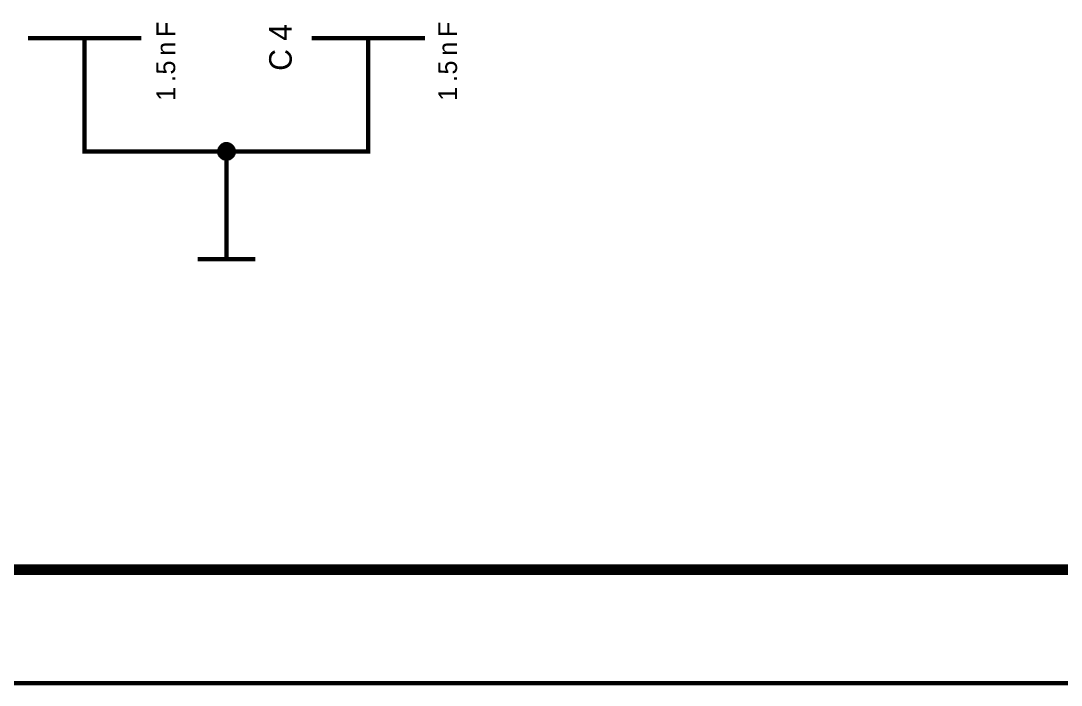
# Model space of a CAD drawing. Header units: millimetres. Extents: x 0 to 420, y 0 to 297.
# Drawn here: x 113.1 to 186.4, y -0.1 to 46.7 of the extents above; entities that cross this region are included whole.
import ezdxf

# ---------------------------------------------------------------- set-up
doc = ezdxf.new("R2010")
doc.units = ezdxf.units.MM
doc.layers.add('Sheet', color=255, linetype='Continuous')

msp = doc.modelspace()

# ---------------------------------------------------------------- linework, layer by layer
at = {"layer": 'Sheet'}
for points, const_width in [([(0.099, 297), (419.901, 297), (419.901, 0), (0.099, 0), (0.099, 297)], 0.3), ([(0.099, 297), (419.901, 297), (419.901, 0), (0.099, 0), (0.099, 297)], 0.3), ([(0.099, 297), (0.099, 0), (419.901, 0), (419.901, 297), (0.099, 297), (0.099, 297)], 0.0991), ([(0.099, 297), (0.099, 0), (419.901, 0), (419.901, 297), (0.099, 297), (0.099, 297)], 0.0991), ([(20.093, 291.999), (414.919, 291.999), (414.919, 7.998), (20.093, 7.998), (20.093, 291.999)], 0.749)]:
    msp.add_lwpolyline(points, close=True, dxfattribs=dict(at, const_width=const_width))
for points, const_width in [([(113.557, 45.487), (121.551, 45.487)], 0.3), ([(117.546, 45.487), (117.546, 42.49)], 0.3), ([(133.551, 45.487), (141.545, 45.487)], 0.3), ([(137.539, 45.487), (137.539, 42.49)], 0.3), ([(117.546, 42.49), (117.546, 37.489), (127.543, 37.489), (137.539, 37.489), (137.539, 42.49)], 0.3), ([(127.046, 37.489), (127.046, 37.522), (127.046, 37.539), (127.046, 37.572), (127.063, 37.589), (127.063, 37.622), (127.063, 37.638), (127.079, 37.671), (127.079, 37.688), (127.096, 37.705), (127.112, 37.738), (127.112, 37.754), (127.129, 37.771), (127.145, 37.787), (127.162, 37.82), (127.178, 37.837), (127.195, 37.854), (127.212, 37.87), (127.228, 37.887), (127.245, 37.903), (127.261, 37.92), (127.278, 37.92), (127.311, 37.936), (127.327, 37.953), (127.344, 37.97), (127.377, 37.97), (127.394, 37.986), (127.41, 37.986), (127.443, 37.986), (127.46, 38.003), (127.493, 38.003), (127.509, 38.003), (127.543, 38.003)], 0.3), ([(127.046, 37.489), (127.046, 37.522), (127.046, 37.539), (127.046, 37.572), (127.063, 37.589), (127.063, 37.622), (127.063, 37.638), (127.079, 37.671), (127.079, 37.688), (127.096, 37.705), (127.112, 37.738), (127.112, 37.754), (127.129, 37.771), (127.145, 37.787), (127.162, 37.82), (127.178, 37.837), (127.195, 37.854), (127.212, 37.87), (127.228, 37.887), (127.245, 37.903), (127.261, 37.92), (127.278, 37.92), (127.311, 37.936), (127.327, 37.953), (127.344, 37.97), (127.377, 37.97), (127.394, 37.986), (127.41, 37.986), (127.443, 37.986), (127.46, 38.003), (127.493, 38.003), (127.509, 38.003), (127.543, 38.003)], 0.3), ([(127.046, 37.489), (127.046, 37.522), (127.046, 37.539), (127.046, 37.572), (127.063, 37.589), (127.063, 37.622), (127.063, 37.638), (127.079, 37.671), (127.079, 37.688), (127.096, 37.705), (127.112, 37.738), (127.112, 37.754), (127.129, 37.771), (127.145, 37.787), (127.162, 37.82), (127.178, 37.837), (127.195, 37.854), (127.212, 37.87), (127.228, 37.887), (127.245, 37.903), (127.261, 37.92), (127.278, 37.92), (127.311, 37.936), (127.327, 37.953), (127.344, 37.97), (127.377, 37.97), (127.394, 37.986), (127.41, 37.986), (127.443, 37.986), (127.46, 38.003), (127.493, 38.003), (127.509, 38.003), (127.543, 38.003)], 0.3), ([(127.046, 37.489), (127.046, 37.522), (127.046, 37.539), (127.046, 37.572), (127.063, 37.589), (127.063, 37.622), (127.063, 37.638), (127.079, 37.671), (127.079, 37.688), (127.096, 37.705), (127.112, 37.738), (127.112, 37.754), (127.129, 37.771), (127.145, 37.787), (127.162, 37.82), (127.178, 37.837), (127.195, 37.854), (127.212, 37.87), (127.228, 37.887), (127.245, 37.903), (127.261, 37.92), (127.278, 37.92), (127.311, 37.936), (127.327, 37.953), (127.344, 37.97), (127.377, 37.97), (127.394, 37.986), (127.41, 37.986), (127.443, 37.986), (127.46, 38.003), (127.493, 38.003), (127.509, 38.003), (127.543, 38.003)], 0.3), ([(127.543, 38.003), (127.543, 38.003)], 0.3), ([(127.543, 38.003), (127.576, 38.003), (127.592, 38.003), (127.625, 38.003), (127.642, 37.986), (127.675, 37.986), (127.692, 37.986), (127.725, 37.97), (127.741, 37.97), (127.758, 37.953), (127.791, 37.936), (127.807, 37.92), (127.824, 37.92), (127.84, 37.903), (127.874, 37.887), (127.89, 37.87), (127.907, 37.854), (127.923, 37.837), (127.94, 37.82), (127.956, 37.787), (127.973, 37.771), (127.973, 37.754), (127.989, 37.738), (128.006, 37.705), (128.023, 37.688), (128.023, 37.671), (128.039, 37.638), (128.039, 37.622), (128.039, 37.589), (128.056, 37.572), (128.056, 37.539), (128.056, 37.522), (128.056, 37.489)], 0.3), ([(127.543, 38.003), (127.543, 38.003)], 0.3), ([(127.543, 38.003), (127.576, 38.003), (127.592, 38.003), (127.625, 38.003), (127.642, 37.986), (127.675, 37.986), (127.692, 37.986), (127.725, 37.97), (127.741, 37.97), (127.758, 37.953), (127.791, 37.936), (127.807, 37.92), (127.824, 37.92), (127.84, 37.903), (127.874, 37.887), (127.89, 37.87), (127.907, 37.854), (127.923, 37.837), (127.94, 37.82), (127.956, 37.787), (127.973, 37.771), (127.973, 37.754), (127.989, 37.738), (128.006, 37.705), (128.023, 37.688), (128.023, 37.671), (128.039, 37.638), (128.039, 37.622), (128.039, 37.589), (128.056, 37.572), (128.056, 37.539), (128.056, 37.522), (128.056, 37.489)], 0.3), ([(127.543, 38.003), (127.543, 38.003)], 0.3), ([(127.543, 38.003), (127.576, 38.003), (127.592, 38.003), (127.625, 38.003), (127.642, 37.986), (127.675, 37.986), (127.692, 37.986), (127.725, 37.97), (127.741, 37.97), (127.758, 37.953), (127.791, 37.936), (127.807, 37.92), (127.824, 37.92), (127.84, 37.903), (127.874, 37.887), (127.89, 37.87), (127.907, 37.854), (127.923, 37.837), (127.94, 37.82), (127.956, 37.787), (127.973, 37.771), (127.973, 37.754), (127.989, 37.738), (128.006, 37.705), (128.023, 37.688), (128.023, 37.671), (128.039, 37.638), (128.039, 37.622), (128.039, 37.589), (128.056, 37.572), (128.056, 37.539), (128.056, 37.522), (128.056, 37.489)], 0.3), ([(127.543, 38.003), (127.543, 38.003)], 0.3), ([(127.543, 38.003), (127.576, 38.003), (127.592, 38.003), (127.625, 38.003), (127.642, 37.986), (127.675, 37.986), (127.692, 37.986), (127.725, 37.97), (127.741, 37.97), (127.758, 37.953), (127.791, 37.936), (127.807, 37.92), (127.824, 37.92), (127.84, 37.903), (127.874, 37.887), (127.89, 37.87), (127.907, 37.854), (127.923, 37.837), (127.94, 37.82), (127.956, 37.787), (127.973, 37.771), (127.973, 37.754), (127.989, 37.738), (128.006, 37.705), (128.023, 37.688), (128.023, 37.671), (128.039, 37.638), (128.039, 37.622), (128.039, 37.589), (128.056, 37.572), (128.056, 37.539), (128.056, 37.522), (128.056, 37.489)], 0.3), ([(127.543, 36.993), (127.509, 36.993), (127.493, 36.993), (127.46, 36.993), (127.443, 37.009), (127.41, 37.009), (127.394, 37.009), (127.377, 37.026), (127.344, 37.026), (127.327, 37.042), (127.311, 37.059), (127.278, 37.059), (127.261, 37.075), (127.245, 37.092), (127.228, 37.108), (127.212, 37.125), (127.195, 37.142), (127.178, 37.158), (127.162, 37.175), (127.145, 37.191), (127.129, 37.208), (127.112, 37.224), (127.112, 37.257), (127.096, 37.274), (127.079, 37.291), (127.079, 37.324), (127.063, 37.34), (127.063, 37.357), (127.063, 37.39), (127.046, 37.407), (127.046, 37.44), (127.046, 37.456), (127.046, 37.489)], 0.3), ([(127.046, 37.489), (127.046, 37.489)], 0.3), ([(127.543, 36.993), (127.509, 36.993), (127.493, 36.993), (127.46, 36.993), (127.443, 37.009), (127.41, 37.009), (127.394, 37.009), (127.377, 37.026), (127.344, 37.026), (127.327, 37.042), (127.311, 37.059), (127.278, 37.059), (127.261, 37.075), (127.245, 37.092), (127.228, 37.108), (127.212, 37.125), (127.195, 37.142), (127.178, 37.158), (127.162, 37.175), (127.145, 37.191), (127.129, 37.208), (127.112, 37.224), (127.112, 37.257), (127.096, 37.274), (127.079, 37.291), (127.079, 37.324), (127.063, 37.34), (127.063, 37.357), (127.063, 37.39), (127.046, 37.407), (127.046, 37.44), (127.046, 37.456), (127.046, 37.489)], 0.3), ([(127.046, 37.489), (127.046, 37.489)], 0.3), ([(127.543, 36.993), (127.509, 36.993), (127.493, 36.993), (127.46, 36.993), (127.443, 37.009), (127.41, 37.009), (127.394, 37.009), (127.377, 37.026), (127.344, 37.026), (127.327, 37.042), (127.311, 37.059), (127.278, 37.059), (127.261, 37.075), (127.245, 37.092), (127.228, 37.108), (127.212, 37.125), (127.195, 37.142), (127.178, 37.158), (127.162, 37.175), (127.145, 37.191), (127.129, 37.208), (127.112, 37.224), (127.112, 37.257), (127.096, 37.274), (127.079, 37.291), (127.079, 37.324), (127.063, 37.34), (127.063, 37.357), (127.063, 37.39), (127.046, 37.407), (127.046, 37.44), (127.046, 37.456), (127.046, 37.489)], 0.3), ([(127.046, 37.489), (127.046, 37.489)], 0.3), ([(127.543, 36.993), (127.509, 36.993), (127.493, 36.993), (127.46, 36.993), (127.443, 37.009), (127.41, 37.009), (127.394, 37.009), (127.377, 37.026), (127.344, 37.026), (127.327, 37.042), (127.311, 37.059), (127.278, 37.059), (127.261, 37.075), (127.245, 37.092), (127.228, 37.108), (127.212, 37.125), (127.195, 37.142), (127.178, 37.158), (127.162, 37.175), (127.145, 37.191), (127.129, 37.208), (127.112, 37.224), (127.112, 37.257), (127.096, 37.274), (127.079, 37.291), (127.079, 37.324), (127.063, 37.34), (127.063, 37.357), (127.063, 37.39), (127.046, 37.407), (127.046, 37.44), (127.046, 37.456), (127.046, 37.489)], 0.3), ([(127.046, 37.489), (127.046, 37.489)], 0.3), ([(127.046, 37.489), (127.046, 37.522), (127.046, 37.539), (127.046, 37.572), (127.063, 37.589), (127.063, 37.622), (127.063, 37.638), (127.079, 37.671), (127.079, 37.688), (127.096, 37.705), (127.112, 37.738), (127.112, 37.754), (127.129, 37.771), (127.145, 37.787), (127.162, 37.82), (127.178, 37.837), (127.195, 37.854), (127.212, 37.87), (127.228, 37.887), (127.245, 37.903), (127.261, 37.92), (127.278, 37.92), (127.311, 37.936), (127.327, 37.953), (127.344, 37.97), (127.377, 37.97), (127.394, 37.986), (127.41, 37.986), (127.443, 37.986), (127.46, 38.003), (127.493, 38.003), (127.509, 38.003), (127.543, 38.003)], 0.0991), ([(127.046, 37.489), (127.046, 37.522), (127.046, 37.539), (127.046, 37.572), (127.063, 37.589), (127.063, 37.622), (127.063, 37.638), (127.079, 37.671), (127.079, 37.688), (127.096, 37.705), (127.112, 37.738), (127.112, 37.754), (127.129, 37.771), (127.145, 37.787), (127.162, 37.82), (127.178, 37.837), (127.195, 37.854), (127.212, 37.87), (127.228, 37.887), (127.245, 37.903), (127.261, 37.92), (127.278, 37.92), (127.311, 37.936), (127.327, 37.953), (127.344, 37.97), (127.377, 37.97), (127.394, 37.986), (127.41, 37.986), (127.443, 37.986), (127.46, 38.003), (127.493, 38.003), (127.509, 38.003), (127.543, 38.003)], 0.0991), ([(127.046, 37.489), (127.046, 37.522), (127.046, 37.539), (127.046, 37.572), (127.063, 37.589), (127.063, 37.622), (127.063, 37.638), (127.079, 37.671), (127.079, 37.688), (127.096, 37.705), (127.112, 37.738), (127.112, 37.754), (127.129, 37.771), (127.145, 37.787), (127.162, 37.82), (127.178, 37.837), (127.195, 37.854), (127.212, 37.87), (127.228, 37.887), (127.245, 37.903), (127.261, 37.92), (127.278, 37.92), (127.311, 37.936), (127.327, 37.953), (127.344, 37.97), (127.377, 37.97), (127.394, 37.986), (127.41, 37.986), (127.443, 37.986), (127.46, 38.003), (127.493, 38.003), (127.509, 38.003), (127.543, 38.003)], 0.0991), ([(127.046, 37.489), (127.046, 37.522), (127.046, 37.539), (127.046, 37.572), (127.063, 37.589), (127.063, 37.622), (127.063, 37.638), (127.079, 37.671), (127.079, 37.688), (127.096, 37.705), (127.112, 37.738), (127.112, 37.754), (127.129, 37.771), (127.145, 37.787), (127.162, 37.82), (127.178, 37.837), (127.195, 37.854), (127.212, 37.87), (127.228, 37.887), (127.245, 37.903), (127.261, 37.92), (127.278, 37.92), (127.311, 37.936), (127.327, 37.953), (127.344, 37.97), (127.377, 37.97), (127.394, 37.986), (127.41, 37.986), (127.443, 37.986), (127.46, 38.003), (127.493, 38.003), (127.509, 38.003), (127.543, 38.003)], 0.0991), ([(127.543, 36.993), (127.509, 36.993), (127.493, 36.993), (127.46, 36.993), (127.443, 37.009), (127.41, 37.009), (127.394, 37.009), (127.377, 37.026), (127.344, 37.026), (127.327, 37.042), (127.311, 37.059), (127.278, 37.059), (127.261, 37.075), (127.245, 37.092), (127.228, 37.108), (127.212, 37.125), (127.195, 37.142), (127.178, 37.158), (127.162, 37.175), (127.145, 37.191), (127.129, 37.208), (127.112, 37.224), (127.112, 37.257), (127.096, 37.274), (127.079, 37.291), (127.079, 37.324), (127.063, 37.34), (127.063, 37.357), (127.063, 37.39), (127.046, 37.407), (127.046, 37.44), (127.046, 37.456), (127.046, 37.489)], 0.0991), ([(127.046, 37.489), (127.046, 37.489)], 0.0991), ([(127.543, 36.993), (127.509, 36.993), (127.493, 36.993), (127.46, 36.993), (127.443, 37.009), (127.41, 37.009), (127.394, 37.009), (127.377, 37.026), (127.344, 37.026), (127.327, 37.042), (127.311, 37.059), (127.278, 37.059), (127.261, 37.075), (127.245, 37.092), (127.228, 37.108), (127.212, 37.125), (127.195, 37.142), (127.178, 37.158), (127.162, 37.175), (127.145, 37.191), (127.129, 37.208), (127.112, 37.224), (127.112, 37.257), (127.096, 37.274), (127.079, 37.291), (127.079, 37.324), (127.063, 37.34), (127.063, 37.357), (127.063, 37.39), (127.046, 37.407), (127.046, 37.44), (127.046, 37.456), (127.046, 37.489)], 0.0991), ([(127.046, 37.489), (127.046, 37.489)], 0.0991), ([(127.543, 36.993), (127.509, 36.993), (127.493, 36.993), (127.46, 36.993), (127.443, 37.009), (127.41, 37.009), (127.394, 37.009), (127.377, 37.026), (127.344, 37.026), (127.327, 37.042), (127.311, 37.059), (127.278, 37.059), (127.261, 37.075), (127.245, 37.092), (127.228, 37.108), (127.212, 37.125), (127.195, 37.142), (127.178, 37.158), (127.162, 37.175), (127.145, 37.191), (127.129, 37.208), (127.112, 37.224), (127.112, 37.257), (127.096, 37.274), (127.079, 37.291), (127.079, 37.324), (127.063, 37.34), (127.063, 37.357), (127.063, 37.39), (127.046, 37.407), (127.046, 37.44), (127.046, 37.456), (127.046, 37.489)], 0.0991), ([(127.046, 37.489), (127.046, 37.489)], 0.0991), ([(127.543, 36.993), (127.509, 36.993), (127.493, 36.993), (127.46, 36.993), (127.443, 37.009), (127.41, 37.009), (127.394, 37.009), (127.377, 37.026), (127.344, 37.026), (127.327, 37.042), (127.311, 37.059), (127.278, 37.059), (127.261, 37.075), (127.245, 37.092), (127.228, 37.108), (127.212, 37.125), (127.195, 37.142), (127.178, 37.158), (127.162, 37.175), (127.145, 37.191), (127.129, 37.208), (127.112, 37.224), (127.112, 37.257), (127.096, 37.274), (127.079, 37.291), (127.079, 37.324), (127.063, 37.34), (127.063, 37.357), (127.063, 37.39), (127.046, 37.407), (127.046, 37.44), (127.046, 37.456), (127.046, 37.489)], 0.0991), ([(127.046, 37.489), (127.046, 37.489)], 0.0991), ([(128.056, 37.489), (128.056, 37.456), (128.056, 37.44), (128.056, 37.407), (128.039, 37.39), (128.039, 37.357), (128.039, 37.34), (128.023, 37.324), (128.023, 37.291), (128.006, 37.274), (127.989, 37.257), (127.973, 37.224), (127.973, 37.208), (127.956, 37.191), (127.94, 37.175), (127.923, 37.158), (127.907, 37.142), (127.89, 37.125), (127.874, 37.108), (127.84, 37.092), (127.824, 37.075), (127.807, 37.059), (127.791, 37.059), (127.758, 37.042), (127.741, 37.026), (127.725, 37.026), (127.692, 37.009), (127.675, 37.009), (127.642, 37.009), (127.625, 36.993), (127.592, 36.993), (127.576, 36.993), (127.543, 36.993)], 0.3), ([(127.543, 34.989), (127.543, 37.489)], 0.3), ([(128.056, 37.489), (128.056, 37.456), (128.056, 37.44), (128.056, 37.407), (128.039, 37.39), (128.039, 37.357), (128.039, 37.34), (128.023, 37.324), (128.023, 37.291), (128.006, 37.274), (127.989, 37.257), (127.973, 37.224), (127.973, 37.208), (127.956, 37.191), (127.94, 37.175), (127.923, 37.158), (127.907, 37.142), (127.89, 37.125), (127.874, 37.108), (127.84, 37.092), (127.824, 37.075), (127.807, 37.059), (127.791, 37.059), (127.758, 37.042), (127.741, 37.026), (127.725, 37.026), (127.692, 37.009), (127.675, 37.009), (127.642, 37.009), (127.625, 36.993), (127.592, 36.993), (127.576, 36.993), (127.543, 36.993)], 0.3), ([(128.056, 37.489), (128.056, 37.456), (128.056, 37.44), (128.056, 37.407), (128.039, 37.39), (128.039, 37.357), (128.039, 37.34), (128.023, 37.324), (128.023, 37.291), (128.006, 37.274), (127.989, 37.257), (127.973, 37.224), (127.973, 37.208), (127.956, 37.191), (127.94, 37.175), (127.923, 37.158), (127.907, 37.142), (127.89, 37.125), (127.874, 37.108), (127.84, 37.092), (127.824, 37.075), (127.807, 37.059), (127.791, 37.059), (127.758, 37.042), (127.741, 37.026), (127.725, 37.026), (127.692, 37.009), (127.675, 37.009), (127.642, 37.009), (127.625, 36.993), (127.592, 36.993), (127.576, 36.993), (127.543, 36.993)], 0.3), ([(128.056, 37.489), (128.056, 37.456), (128.056, 37.44), (128.056, 37.407), (128.039, 37.39), (128.039, 37.357), (128.039, 37.34), (128.023, 37.324), (128.023, 37.291), (128.006, 37.274), (127.989, 37.257), (127.973, 37.224), (127.973, 37.208), (127.956, 37.191), (127.94, 37.175), (127.923, 37.158), (127.907, 37.142), (127.89, 37.125), (127.874, 37.108), (127.84, 37.092), (127.824, 37.075), (127.807, 37.059), (127.791, 37.059), (127.758, 37.042), (127.741, 37.026), (127.725, 37.026), (127.692, 37.009), (127.675, 37.009), (127.642, 37.009), (127.625, 36.993), (127.592, 36.993), (127.576, 36.993), (127.543, 36.993)], 0.3), ([(127.543, 38.003), (127.543, 38.003)], 0.0991), ([(127.543, 38.003), (127.576, 38.003), (127.592, 38.003), (127.625, 38.003), (127.642, 37.986), (127.675, 37.986), (127.692, 37.986), (127.725, 37.97), (127.741, 37.97), (127.758, 37.953), (127.791, 37.936), (127.807, 37.92), (127.824, 37.92), (127.84, 37.903), (127.874, 37.887), (127.89, 37.87), (127.907, 37.854), (127.923, 37.837), (127.94, 37.82), (127.956, 37.787), (127.973, 37.771), (127.973, 37.754), (127.989, 37.738), (128.006, 37.705), (128.023, 37.688), (128.023, 37.671), (128.039, 37.638), (128.039, 37.622), (128.039, 37.589), (128.056, 37.572), (128.056, 37.539), (128.056, 37.522), (128.056, 37.489)], 0.0991), ([(127.543, 38.003), (127.543, 38.003)], 0.0991), ([(127.543, 38.003), (127.576, 38.003), (127.592, 38.003), (127.625, 38.003), (127.642, 37.986), (127.675, 37.986), (127.692, 37.986), (127.725, 37.97), (127.741, 37.97), (127.758, 37.953), (127.791, 37.936), (127.807, 37.92), (127.824, 37.92), (127.84, 37.903), (127.874, 37.887), (127.89, 37.87), (127.907, 37.854), (127.923, 37.837), (127.94, 37.82), (127.956, 37.787), (127.973, 37.771), (127.973, 37.754), (127.989, 37.738), (128.006, 37.705), (128.023, 37.688), (128.023, 37.671), (128.039, 37.638), (128.039, 37.622), (128.039, 37.589), (128.056, 37.572), (128.056, 37.539), (128.056, 37.522), (128.056, 37.489)], 0.0991), ([(127.543, 38.003), (127.543, 38.003)], 0.0991), ([(127.543, 38.003), (127.576, 38.003), (127.592, 38.003), (127.625, 38.003), (127.642, 37.986), (127.675, 37.986), (127.692, 37.986), (127.725, 37.97), (127.741, 37.97), (127.758, 37.953), (127.791, 37.936), (127.807, 37.92), (127.824, 37.92), (127.84, 37.903), (127.874, 37.887), (127.89, 37.87), (127.907, 37.854), (127.923, 37.837), (127.94, 37.82), (127.956, 37.787), (127.973, 37.771), (127.973, 37.754), (127.989, 37.738), (128.006, 37.705), (128.023, 37.688), (128.023, 37.671), (128.039, 37.638), (128.039, 37.622), (128.039, 37.589), (128.056, 37.572), (128.056, 37.539), (128.056, 37.522), (128.056, 37.489)], 0.0991), ([(127.543, 38.003), (127.543, 38.003)], 0.0991), ([(127.543, 38.003), (127.576, 38.003), (127.592, 38.003), (127.625, 38.003), (127.642, 37.986), (127.675, 37.986), (127.692, 37.986), (127.725, 37.97), (127.741, 37.97), (127.758, 37.953), (127.791, 37.936), (127.807, 37.92), (127.824, 37.92), (127.84, 37.903), (127.874, 37.887), (127.89, 37.87), (127.907, 37.854), (127.923, 37.837), (127.94, 37.82), (127.956, 37.787), (127.973, 37.771), (127.973, 37.754), (127.989, 37.738), (128.006, 37.705), (128.023, 37.688), (128.023, 37.671), (128.039, 37.638), (128.039, 37.622), (128.039, 37.589), (128.056, 37.572), (128.056, 37.539), (128.056, 37.522), (128.056, 37.489)], 0.0991), ([(128.056, 37.489), (128.056, 37.456), (128.056, 37.44), (128.056, 37.407), (128.039, 37.39), (128.039, 37.357), (128.039, 37.34), (128.023, 37.324), (128.023, 37.291), (128.006, 37.274), (127.989, 37.257), (127.973, 37.224), (127.973, 37.208), (127.956, 37.191), (127.94, 37.175), (127.923, 37.158), (127.907, 37.142), (127.89, 37.125), (127.874, 37.108), (127.84, 37.092), (127.824, 37.075), (127.807, 37.059), (127.791, 37.059), (127.758, 37.042), (127.741, 37.026), (127.725, 37.026), (127.692, 37.009), (127.675, 37.009), (127.642, 37.009), (127.625, 36.993), (127.592, 36.993), (127.576, 36.993), (127.543, 36.993)], 0.0991), ([(128.056, 37.489), (128.056, 37.456), (128.056, 37.44), (128.056, 37.407), (128.039, 37.39), (128.039, 37.357), (128.039, 37.34), (128.023, 37.324), (128.023, 37.291), (128.006, 37.274), (127.989, 37.257), (127.973, 37.224), (127.973, 37.208), (127.956, 37.191), (127.94, 37.175), (127.923, 37.158), (127.907, 37.142), (127.89, 37.125), (127.874, 37.108), (127.84, 37.092), (127.824, 37.075), (127.807, 37.059), (127.791, 37.059), (127.758, 37.042), (127.741, 37.026), (127.725, 37.026), (127.692, 37.009), (127.675, 37.009), (127.642, 37.009), (127.625, 36.993), (127.592, 36.993), (127.576, 36.993), (127.543, 36.993)], 0.0991), ([(128.056, 37.489), (128.056, 37.456), (128.056, 37.44), (128.056, 37.407), (128.039, 37.39), (128.039, 37.357), (128.039, 37.34), (128.023, 37.324), (128.023, 37.291), (128.006, 37.274), (127.989, 37.257), (127.973, 37.224), (127.973, 37.208), (127.956, 37.191), (127.94, 37.175), (127.923, 37.158), (127.907, 37.142), (127.89, 37.125), (127.874, 37.108), (127.84, 37.092), (127.824, 37.075), (127.807, 37.059), (127.791, 37.059), (127.758, 37.042), (127.741, 37.026), (127.725, 37.026), (127.692, 37.009), (127.675, 37.009), (127.642, 37.009), (127.625, 36.993), (127.592, 36.993), (127.576, 36.993), (127.543, 36.993)], 0.0991), ([(128.056, 37.489), (128.056, 37.456), (128.056, 37.44), (128.056, 37.407), (128.039, 37.39), (128.039, 37.357), (128.039, 37.34), (128.023, 37.324), (128.023, 37.291), (128.006, 37.274), (127.989, 37.257), (127.973, 37.224), (127.973, 37.208), (127.956, 37.191), (127.94, 37.175), (127.923, 37.158), (127.907, 37.142), (127.89, 37.125), (127.874, 37.108), (127.84, 37.092), (127.824, 37.075), (127.807, 37.059), (127.791, 37.059), (127.758, 37.042), (127.741, 37.026), (127.725, 37.026), (127.692, 37.009), (127.675, 37.009), (127.642, 37.009), (127.625, 36.993), (127.592, 36.993), (127.576, 36.993), (127.543, 36.993)], 0.0991), ([(128.056, 37.489), (128.056, 37.489), (128.056, 37.489), (128.056, 37.489), (128.056, 37.489), (128.056, 37.489), (128.056, 37.489), (128.056, 37.489), (128.056, 37.489), (128.056, 37.489), (128.056, 37.489), (128.056, 37.489), (128.056, 37.489), (128.056, 37.489), (128.056, 37.489), (128.056, 37.489), (128.056, 37.489), (128.056, 37.489), (128.056, 37.489), (128.056, 37.489), (128.056, 37.489), (128.056, 37.489), (128.056, 37.489), (128.056, 37.489), (128.056, 37.489), (128.056, 37.489), (128.056, 37.489), (128.056, 37.489), (128.056, 37.489), (128.056, 37.489), (128.056, 37.489), (128.056, 37.489), (128.056, 37.489)], 0.3), ([(128.056, 37.489), (128.056, 37.489)], 0.3), ([(128.056, 37.489), (128.056, 37.489), (128.056, 37.489), (128.056, 37.489), (128.056, 37.489), (128.056, 37.489), (128.056, 37.489), (128.056, 37.489), (128.056, 37.489), (128.056, 37.489), (128.056, 37.489), (128.056, 37.489), (128.056, 37.489), (128.056, 37.489), (128.056, 37.489), (128.056, 37.489), (128.056, 37.489), (128.056, 37.489), (128.056, 37.489), (128.056, 37.489), (128.056, 37.489), (128.056, 37.489), (128.056, 37.489), (128.056, 37.489), (128.056, 37.489), (128.056, 37.489), (128.056, 37.489), (128.056, 37.489), (128.056, 37.489), (128.056, 37.489), (128.056, 37.489), (128.056, 37.489), (128.056, 37.489)], 0.3), ([(128.056, 37.489), (128.056, 37.489)], 0.3), ([(128.056, 37.489), (128.056, 37.489), (128.056, 37.489), (128.056, 37.489), (128.056, 37.489), (128.056, 37.489), (128.056, 37.489), (128.056, 37.489), (128.056, 37.489), (128.056, 37.489), (128.056, 37.489), (128.056, 37.489), (128.056, 37.489), (128.056, 37.489), (128.056, 37.489), (128.056, 37.489), (128.056, 37.489), (128.056, 37.489), (128.056, 37.489), (128.056, 37.489), (128.056, 37.489), (128.056, 37.489), (128.056, 37.489), (128.056, 37.489), (128.056, 37.489), (128.056, 37.489), (128.056, 37.489), (128.056, 37.489), (128.056, 37.489), (128.056, 37.489), (128.056, 37.489), (128.056, 37.489), (128.056, 37.489)], 0.3), ([(128.056, 37.489), (128.056, 37.489)], 0.3), ([(128.056, 37.489), (128.056, 37.489), (128.056, 37.489), (128.056, 37.489), (128.056, 37.489), (128.056, 37.489), (128.056, 37.489), (128.056, 37.489), (128.056, 37.489), (128.056, 37.489), (128.056, 37.489), (128.056, 37.489), (128.056, 37.489), (128.056, 37.489), (128.056, 37.489), (128.056, 37.489), (128.056, 37.489), (128.056, 37.489), (128.056, 37.489), (128.056, 37.489), (128.056, 37.489), (128.056, 37.489), (128.056, 37.489), (128.056, 37.489), (128.056, 37.489), (128.056, 37.489), (128.056, 37.489), (128.056, 37.489), (128.056, 37.489), (128.056, 37.489), (128.056, 37.489), (128.056, 37.489), (128.056, 37.489)], 0.3), ([(128.056, 37.489), (128.056, 37.489)], 0.3), ([(128.056, 37.489), (128.056, 37.489), (128.056, 37.489), (128.056, 37.489), (128.056, 37.489), (128.056, 37.489), (128.056, 37.489), (128.056, 37.489), (128.056, 37.489), (128.056, 37.489), (128.056, 37.489), (128.056, 37.489), (128.056, 37.489), (128.056, 37.489), (128.056, 37.489), (128.056, 37.489), (128.056, 37.489), (128.056, 37.489), (128.056, 37.489), (128.056, 37.489), (128.056, 37.489), (128.056, 37.489), (128.056, 37.489), (128.056, 37.489), (128.056, 37.489), (128.056, 37.489), (128.056, 37.489), (128.056, 37.489), (128.056, 37.489), (128.056, 37.489), (128.056, 37.489), (128.056, 37.489), (128.056, 37.489)], 0.0991), ([(128.056, 37.489), (128.056, 37.489)], 0.0991), ([(128.056, 37.489), (128.056, 37.489), (128.056, 37.489), (128.056, 37.489), (128.056, 37.489), (128.056, 37.489), (128.056, 37.489), (128.056, 37.489), (128.056, 37.489), (128.056, 37.489), (128.056, 37.489), (128.056, 37.489), (128.056, 37.489), (128.056, 37.489), (128.056, 37.489), (128.056, 37.489), (128.056, 37.489), (128.056, 37.489), (128.056, 37.489), (128.056, 37.489), (128.056, 37.489), (128.056, 37.489), (128.056, 37.489), (128.056, 37.489), (128.056, 37.489), (128.056, 37.489), (128.056, 37.489), (128.056, 37.489), (128.056, 37.489), (128.056, 37.489), (128.056, 37.489), (128.056, 37.489), (128.056, 37.489)], 0.0991), ([(128.056, 37.489), (128.056, 37.489)], 0.0991), ([(128.056, 37.489), (128.056, 37.489), (128.056, 37.489), (128.056, 37.489), (128.056, 37.489), (128.056, 37.489), (128.056, 37.489), (128.056, 37.489), (128.056, 37.489), (128.056, 37.489), (128.056, 37.489), (128.056, 37.489), (128.056, 37.489), (128.056, 37.489), (128.056, 37.489), (128.056, 37.489), (128.056, 37.489), (128.056, 37.489), (128.056, 37.489), (128.056, 37.489), (128.056, 37.489), (128.056, 37.489), (128.056, 37.489), (128.056, 37.489), (128.056, 37.489), (128.056, 37.489), (128.056, 37.489), (128.056, 37.489), (128.056, 37.489), (128.056, 37.489), (128.056, 37.489), (128.056, 37.489), (128.056, 37.489)], 0.0991), ([(128.056, 37.489), (128.056, 37.489)], 0.0991), ([(128.056, 37.489), (128.056, 37.489), (128.056, 37.489), (128.056, 37.489), (128.056, 37.489), (128.056, 37.489), (128.056, 37.489), (128.056, 37.489), (128.056, 37.489), (128.056, 37.489), (128.056, 37.489), (128.056, 37.489), (128.056, 37.489), (128.056, 37.489), (128.056, 37.489), (128.056, 37.489), (128.056, 37.489), (128.056, 37.489), (128.056, 37.489), (128.056, 37.489), (128.056, 37.489), (128.056, 37.489), (128.056, 37.489), (128.056, 37.489), (128.056, 37.489), (128.056, 37.489), (128.056, 37.489), (128.056, 37.489), (128.056, 37.489), (128.056, 37.489), (128.056, 37.489), (128.056, 37.489), (128.056, 37.489)], 0.0991), ([(128.056, 37.489), (128.056, 37.489)], 0.0991), ([(127.543, 34.989), (127.543, 29.905)], 0.3), ([(125.523, 29.905), (129.578, 29.905)], 0.3)]:
    msp.add_lwpolyline(points, dxfattribs=dict(at, const_width=const_width))
at = {"layer": 'Sheet', "const_width": 0.508}
msp.add_lwpolyline([(127.246, 37.5, 1), (127.754, 37.5, 1)], format="xyb", close=True, dxfattribs=at)

# ---------------------------------------------------------------- texts
at = {"layer": 'Sheet'}
for s, height, p in [('F', 1.325, (123.934, 45.57)), ('4', 1.59, (132.144, 45.305)), ('F', 1.325, (143.796, 45.57)), ('n', 1.325, (123.934, 44.245)), ('n', 1.325, (143.796, 44.245)), ('C', 1.59, (132.144, 43.186)), ('5', 1.325, (123.934, 42.921)), ('5', 1.325, (143.796, 42.921)), ('.', 1.325, (123.934, 42.391)), ('.', 1.325, (143.796, 42.391)), ('1', 1.325, (123.934, 41.066)), ('1', 1.325, (143.796, 41.066))]:
    msp.add_text(s, height=height, rotation=90, dxfattribs=at).set_placement(p)

doc.saveas('drawing.dxf')
